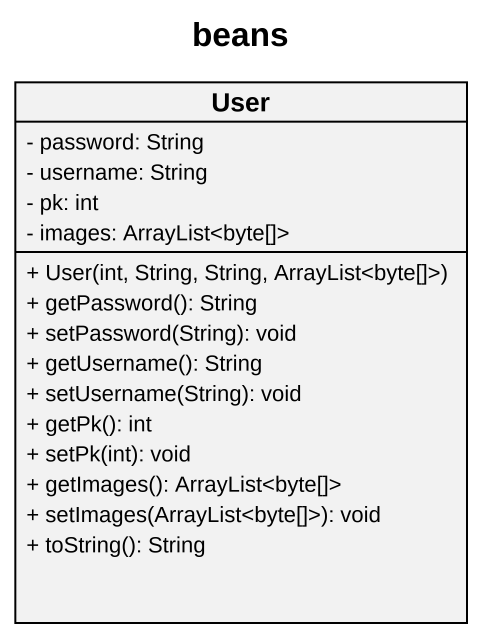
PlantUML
@startuml
title beans
hide circle
hide empty members
skinparam classAttributeIconSize 0
class User {
  - password: String
  - username: String
  - pk: int
  - images: ArrayList<byte[]>
  + User(int, String, String, ArrayList<byte[]>)
  + getPassword(): String
  + setPassword(String): void
  + getUsername(): String
  + setUsername(String): void
  + getPk(): int
  + setPk(int): void
  + getImages(): ArrayList<byte[]>
  + setImages(ArrayList<byte[]>): void
  + toString(): String
}
@enduml
